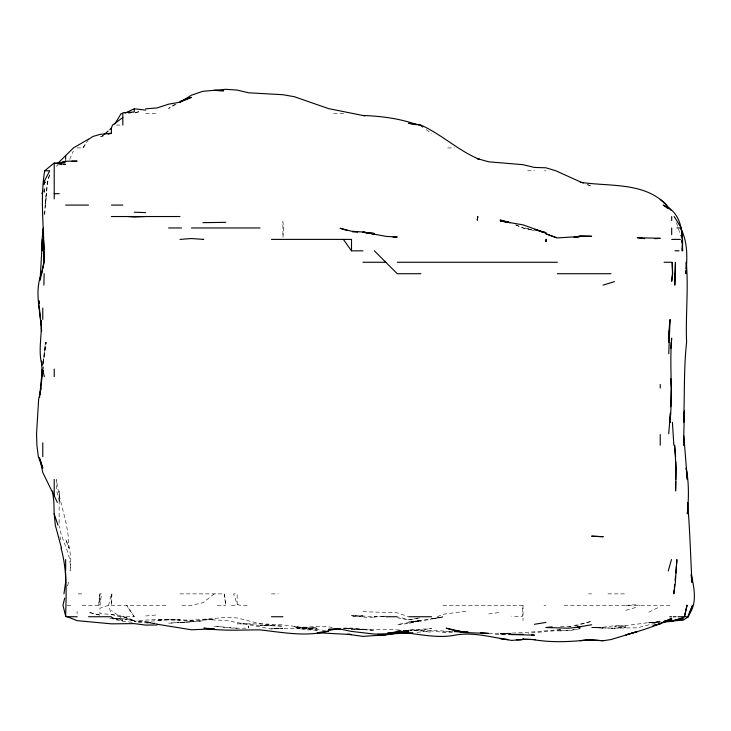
<?xml version="1.0" encoding="UTF-8"?>
<svg xmlns="http://www.w3.org/2000/svg" width="731" height="731" viewBox="0 0 731 731"><rect width="100%" height="100%" fill="white"/><g stroke="black" fill="none" stroke-linecap="round" stroke-linejoin="round"><path stroke-width="0.55" stroke-dasharray="3.65 2.74" d="M332.386 627.637C319.977 624.192 306.956 628.879 294.337 626.549L304.069 628.176C282.157 623.223 259.514 623.963 237.164 623.872L248.595 623.835L260.035 625.736L271.466 625.261L260.035 625.37L282.897 626.229L260.035 623.726L237.164 617.969L225.733 617.448L191.421 620.226L168.559 619.632L145.688 621.551L134.248 621.423C160.857 617.119 187.703 622.474 214.293 619.212L202.862 619.532L225.733 620.4L271.466 629.071L282.897 628.221L271.466 628.532L317.208 628.176L305.768 628.349L317.208 627.18M59.11 523.186L59.184 490.958L59.668 502.389L56.707 490.958L56.497 479.527C59.074 502.709 69.226 524.465 68.851 548.131L65.644 539.103L69.591 548.131L70.816 559.562L70.103 571.002C72.022 554.856 61.76 541.543 59.275 526.302M283.007 237.319L283.454 227.962L282.897 221.53L282.897 237.319M44.692 214.448L46.519 193.66L44.116 214.448M512.87 605.305L523.03 605.305L522.181 616.736L511.59 616.142M42.773 370.608L45.386 342.309L42.91 364.139L46.236 342.309L42.773 364.568M82.183 605.305L98.712 605.305L99.946 593.874L101.582 593.874L99.946 605.305L99.946 593.874M98.712 605.305L99.946 594.193L101.582 593.874M42.773 370.416L43.431 365.18M49.534 174.947L47.698 182.229L45.094 205.091L47.314 182.229L49.397 174.947M69.737 159.358L73.301 151.043M77.084 147.927L82.996 147.927L86.304 142.664M82.996 147.927L88.515 139.42M103.382 135.043L101.783 136.487L97.927 136.487M103.382 135.116L101.783 136.487L104.981 135.39M214.293 593.874L202.862 602.737L191.421 605.305L179.99 605.305M175.157 104.067L168.559 108.453L176.18 104.277M111.386 594.193L111.934 593.874L111.386 605.305L111.386 593.874L108.636 605.305L111.386 614.46L119.619 616.736L122.817 618.673L134.248 620.957C123.795 614.945 111.706 614.268 99.946 613.729L99.946 608.201L108.636 605.305L168.559 605.305M56.113 166.248L58.023 165.243M648.808 612.185L660.239 606.52M437.321 616.736L442.986 614.296L465.857 611.235M135.29 112.757L140.489 110.801M575.005 626.047L591.635 621.286L568.764 626.933M625.937 610.348L637.368 606.958M560.513 629.629L557.333 630.506L528.221 633.247M135.29 112.866L140.489 111.496M560.513 629.555C540.556 631.292 520.308 633.22 500.159 633.357L510.549 633.75M382.048 616.736L385.813 616.059L374.382 617.037L375.78 616.736C367.912 618.389 359.442 616.379 351.51 615.374L375.012 616.736M488.719 613.912L500.159 612.414M511.59 633.201L492.877 635.065M348.385 628.806L351.51 628.45L362.941 629.693L351.51 629.519C368.095 628.998 384.926 629.181 401.401 630.131M191.421 621.807L168.559 623.196L202.862 620.857L179.99 622.702M611.28 628.176L614.506 628.541L625.937 627.107L614.506 628.103L637.368 627.847L660.239 621.88L648.808 622.849L660.239 621.743C644.879 622.264 629.857 626.038 614.506 626.193L625.937 626.156L614.506 625.663L603.066 627.235L591.635 627.655L614.506 628.176M145.688 615.995L157.119 614.89M416.999 632.306L431.546 630.944L442.986 632.315L453.375 632.333M510.549 633.302L500.159 634.243L510.549 634.837M648.808 622.73L660.239 621.734M348.385 628.697L351.51 628.45L343.195 628.678M625.937 605.305L637.368 604.729L639.826 605.305M409.716 629.939L431.546 628.569L420.115 629.976L409.716 629.976M442.986 631.886L453.375 631.557M343.095 628.148L354.562 628.176L374.382 630.451L342.848 628.176L351.51 628.176M488.719 633.412L500.159 633.256L511.59 634.892M603.066 628.221L591.635 627.49L612.834 628.176M237.164 628.249L214.293 626.248L233.043 628.176L248.595 628.176L248.595 626.019L248.595 628.176M145.688 113.616L157.119 113.616M333.601 113.616L346.311 113.616M116.348 125.056L120.697 125.056M447.674 147.927L454.417 147.927M527.59 170.789L534.462 170.789M544.394 170.789L545.893 170.789M531.346 229.561L523.03 227.962L515.73 224.984M78.089 593.874L82.996 593.874M179.99 593.874L224.143 593.874L225.733 601.394L225.733 605.003L224.143 593.874M271.466 593.874L278.209 593.874M588.619 593.874L591.635 593.874M607.982 593.874L625.937 593.874M67.161 605.305L72.104 605.305M217.281 605.305L225.733 605.305M231.298 605.305L237.164 605.305L237.164 593.874L233.545 593.874L237.164 604.08L239.932 605.305L248.595 605.305M442.986 605.305L511.59 605.305M543.974 605.305L545.893 605.305M564.149 605.305L671.679 605.305M134.248 616.736L126.6 605.305L134.248 616.736L120.021 616.736L111.386 610.559M374.382 616.736L385.813 616.736M450.259 631.392C436.727 630.606 423.313 630.131 409.716 630.698L420.115 630.725L431.546 632.342M560.449 626.376L571.88 626.595M138.406 622.62L156.078 623.305M325.523 630.478L305.768 628.349M362.941 611.673L397.244 612.834L407.642 616.379M157.119 623.342L145.688 622.465L154.003 623.36M401.401 630.46L397.244 630.131L400.369 630.515M132.174 622.273L122.817 621.377L108.179 617.777M154.003 623.333L122.817 618.883L111.386 618.6L122.817 619.13L111.386 617.631L122.817 620.482L112.419 617.805M397.244 617.741L408.684 620.034L420.115 617.732L408.684 619.797L398.605 617.019M531.346 229.717L523.03 227.99L515.748 224.764M99.946 615.091L88.515 612.295L99.946 615.127M525.114 227.962L534.462 230.877M587.477 184.742L591.635 186.186L587.477 184.605M426.274 129.652L431.546 133.599M676.449 222.763L677.82 226.921M678.487 229.004L680.817 236.277M59.997 536.7L60.399 539.816M44.061 188.461L44.289 193.66L44.18 188.461M523.03 605.305L523.03 620.628M77.084 611.399L77.084 613.866M68.458 582.433L67.709 585.549L68.458 582.433M420.115 620.244L408.684 623.552L397.244 624.512C412.549 622.127 427.498 618.691 442.986 617.329L431.546 619.02L442.986 616.736L420.115 621.313L408.684 621.542L420.115 620.811L408.684 623.26L420.115 620.244M580.195 628.651L568.764 630.689L557.333 630.871L568.764 630.634L580.195 628.651M168.559 619.614L157.119 620.043L179.99 619.934L168.559 619.614M305.768 627.6L294.337 627.838L314.504 628.176L305.768 627.6M362.941 615.959L351.51 616.16L362.941 616.005M317.208 630.204L305.768 629.738L297.069 628.176L317.208 630.204M134.248 620.957L122.817 616.736L134.248 621.003"/><path stroke-width="1.1" d="M43.476 239.402L43.495 231.087M669.185 330.878L669.048 342.309L668.984 330.878L670.071 319.438L668.755 353.74M675.764 481.601L675.608 490.958L676.084 468.087L674.585 445.225L675.618 456.656M683.622 437.942L683.503 445.225L684.444 410.913L683.613 422.354C684.755 395.709 683.668 368.917 686.601 342.309C685.459 315.609 688.675 288.919 686.254 262.265L686.053 268.505M687.387 511.746L687.35 513.829C688.757 498.606 689.095 483.164 686.181 468.087L686.592 472.244M687.515 504.472L687.551 502.389C689.909 529.07 690.493 555.734 692.001 582.433L691.106 575.16M43.878 285.136L44.134 273.705M675.8 479.527L675.819 461.855M671.305 389.084L670.692 406.756M670.537 412.997L670.263 422.354L670.455 412.997L668.691 433.785M685.989 270.58L685.888 273.705C687.25 258.655 688.035 242.847 681.027 228.958M44.244 251.875L43.86 262.265L41.603 273.705L44.116 262.265L43.595 250.834L43.86 262.265C44.765 231.727 39.584 201.116 44.701 170.789L54.213 162.986L65.644 164.411L63.57 164.265M676.413 565.803L675.809 573.077M676.577 563.72L676.897 559.562L675.353 582.433L673.79 593.874L674.192 589.716M40.114 394.283L42.773 370.416L42.151 376.611L41.704 361.023L41.996 365.18C37.838 350.423 42.279 335.401 41.082 320.48L41.32 325.679M42.316 369.338L39.584 397.399M670.683 348.55L671.25 342.309M669.87 422.354C673.123 394.365 669.349 366.204 671.679 338.142L671.46 340.226M674.384 587.633L674.676 584.517M675.088 580.359L675.499 576.202M42.005 376.611L42.773 370.608M40.095 279.936L42.444 239.402L42.188 250.834L42.042 239.402L43.348 227.962M63.944 593.874L65.598 582.433M40.315 279.936L41.384 273.705C34.055 292.299 40.744 311.799 41.557 330.878L41.411 327.753M41.037 388.051L38.624 399.482L36.55 433.785L36.888 445.225L38.332 456.656L42.773 468.087L40.324 459.772M64.675 598.113L62.976 605.305L65.644 616.05L77.084 620.646L111.386 623.845L134.248 623.607L145.688 625.096L157.119 624.968M668.225 571.002L671.469 559.562M671.679 621.021L665.438 621.414L683.11 620.199L688.447 616.736L692.549 605.305L688.913 613.62M43.887 184.303L43.796 182.229L49.735 170.789L44.701 170.789M688.072 615.785C697.822 603.797 694.084 587.907 691.224 574.118M114.758 124.096L121.099 113.616L122.817 113.616L122.817 125.056M57.822 163.305L73.447 147.927L88.515 139.164M104.177 134.44L108.179 131.013M109.778 129.652L111.386 128.281M122.817 117.517L112.583 125.056L111.386 127.824L111.386 133.188L108.179 134.285M88.515 139.42L92.855 136.487L99.946 134.431L111.386 133.188M145.688 108.837L157.119 107.923L168.559 104.186L179.99 102.185L191.421 95.204L202.862 91.302L225.733 89.319L237.164 90.068L248.595 92.8L282.897 94.71L294.337 96.711L328.639 108.636L365.025 115.918M62.784 162.721L65.644 161.204L77.084 161.167L71.885 161.185M125.138 113.131L134.248 108.773L145.688 110.116M179.99 102.185L191.421 97.333L179.99 101.435M59.412 163.315L65.644 161.103M603.066 285.136L614.506 281.627M683.11 617.942L671.679 621.432L664.397 621.624L671.679 621.387L665.438 621.652M62.528 162.647L65.644 161.706L55.245 163.442M683.11 617.768L672.712 620.729L683.11 618.938M573.963 237.292L580.195 235.921L591.635 236.277L580.195 236.268L575.005 237.246M667.522 620.637L671.679 619.714L660.239 623.525L671.679 618.353C657.187 625.672 641.553 630.561 625.937 634.846L637.368 631.575L610.75 639.607L603.066 640.731L591.635 640.109L580.195 640.603L587.477 639.972M664.397 621.323L671.679 620.601L664.397 621.313L671.679 619.778L667.522 620.491M580.195 626.75L591.635 624.731M576.037 237.2L580.195 236.506L557.333 237.913L545.893 233.819L556.291 237.758M534.462 624.301L545.893 622.419M128.629 112.903L130.876 112.556M318.241 632.562L328.639 631.063C305.914 637.057 282.787 632.397 260.035 629.875C241.248 629.811 222.562 631.292 203.931 628.176L214.293 628.834L191.421 629.784L157.119 624.237M399.327 631.904L393.086 632.525M588.519 639.945C570.582 641.754 552.325 642.732 534.462 639.799M337.996 628.998L328.639 629.976L340.07 629.016L351.51 631.42L374.382 634.069L385.813 633.804L397.244 632.132L393.086 632.443M552.133 626.869L545.893 627.518L568.764 628.212L580.195 626.951L577.079 626.823M385.813 634.828L362.941 636.39L347.353 634.179M388.929 633.878L397.244 633.092L385.813 634.892L377.498 634.974L382.697 634.873M412.841 632.699L388.929 634.015M655.04 238.699L660.239 238.288L637.368 237.721L644.651 238.662M516.314 639.607L521.934 639.607L511.59 640.411L500.159 638.519L503.431 638.985M179.99 239.402L191.421 238.534L203.684 239.402L202.862 239.366M389.97 632.68L387.887 632.836L391.012 632.653M122.817 112.711L134.248 112.017L134.248 108.773M403.485 630.771L408.684 630.46L397.244 632.251C416.387 633.101 435.091 638.821 454.417 635.266C472.482 631.694 490.117 637.121 507.798 639.607L505.614 639.296M393.086 237.21L397.244 236.99L385.813 236.36L362.941 232.029L351.51 231.234L340.07 228.291L347.353 230.512M145.688 216.531L134.248 217.025L127.843 216.531M225.733 222.343L202.862 222.653M523.03 634.252L511.59 634.554L534.462 635.138L531.346 634.901M516.762 639.68L521.934 639.607M403.485 631.081L408.684 631.027L403.485 630.625M418.223 125.056L420.115 125.056M43.787 182.229L45.715 182.229M54.213 193.66L59.211 193.66M65.644 205.091L88.515 205.091M111.386 205.091L122.817 205.091M670.948 210.318L666.617 205.091C644.194 181.526 609.362 186.889 580.195 182.229M111.386 216.531L179.99 216.531M168.559 227.962L181.526 227.962M191.421 227.962L260.035 227.962M676.997 227.962L681.255 227.962L682.434 239.402L682.626 250.834L682.37 247.718M271.466 239.402L351.51 239.402L351.51 250.834L362.941 250.834M671.679 239.402L680.442 239.402M674.951 250.834L679.081 250.834M362.941 262.265L385.813 262.265M397.244 262.265L557.333 262.265M664.059 262.265L671.679 262.265M420.892 273.705L397.244 273.705L374.382 250.834M557.333 273.705L610.988 273.705M603.011 536.7L591.635 536.17L603.066 536.7M66.21 616.736L77.221 616.736M88.515 616.736L111.386 616.736M271.466 616.736L282.897 616.736M385.813 616.736L397.244 616.736M408.684 616.736L431.546 616.736M669.77 616.736L671.679 616.736M673.361 616.736L676.011 616.736M678.039 616.736L688.447 616.736M523.03 639.232L535.193 639.607L523.03 639.232L523.03 638.428M480.404 632.635L488.719 633.448L465.857 632.598L454.417 630.771L462.732 631.712L454.417 631.511L467.931 632.105M317.208 632.717L351.51 634.572L349.427 634.197M134.248 212.2L145.688 212.611M465.857 632.059L467.931 632.141M352.552 231.837L357.742 232.12M591.635 640.109L589.277 639.607L603.066 640.731M57.329 163.826L61.486 164.119M362.941 115.452C381.372 116.202 399.693 118.459 417.163 124.727M362.941 232.403L367.099 232.796M369.182 232.997L374.382 233.491L362.941 232.029L374.382 234.258M403.485 630.89L408.684 631.52L403.485 630.533M420.115 124.809L408.684 123.301L416.103 124.663M541.735 232.001L545.893 232.65L534.462 229.443L545.893 232.997L523.03 224.865L500.159 220.936L509.516 222.571M510.549 222.672L500.159 220.031L509.516 222.699M581.236 182.229L583.32 183.015M580.195 181.8L555.834 170.789L545.893 167.783L534.462 167.445L523.03 164.685L488.719 161.816L477.288 158.609L479.435 159.358C458.3 150.732 441.661 134.276 420.791 125.056M668.262 208.783L663.145 205.091C681.676 211.853 683.522 233.929 682.197 250.834L682.416 239.402L681.255 227.962L674.201 216.531M420.992 125.714L422.756 127.02M660.239 199.408L666.645 205.091M343.369 239.402L351.51 250.834M39.593 457.697L42.773 472.445L57.356 502.389M54.213 514.057L58.005 525.26M61.486 548.131L55.337 525.26L54.213 513.829M42.773 369.913L44.344 376.611M61.057 548.131C67.243 570.427 66.293 593.225 65.644 616.05M52.623 490.958L53.866 502.389L54.176 513.829M686.793 474.328L687.304 479.527L683.823 435.868M39.328 308.007L39.209 305.923L40.443 319.438M681.776 240.435L681.941 242.518M673.863 445.225L672.41 422.354M43.549 240.435L44.207 249.792M670.711 378.695L671.332 388.051M44.043 182.229L44.088 184.303M671.679 216.531L671.679 220.561M671.679 227.962L671.679 234.633M660.239 384.424L660.239 388.051M660.239 434.552L660.239 445.225M65.644 155.548L65.644 159.358M65.644 559.562L65.644 571.002M65.644 572.958L65.644 582.241M54.213 162.986L54.213 198.914M54.213 369.064L54.213 376.611M54.213 479.426L54.213 495.728M42.773 308.007L42.773 319.438M42.773 442.822L42.773 456.656M675.106 273.705L674.814 285.136L675.435 262.265L675.106 273.705M43.458 228.995L43.074 233.134L43.485 228.995M546.112 239.402L545.893 241.586L546.112 239.402M672.483 273.705L671.679 281.289L672.657 273.705L672.191 262.265L672.483 273.705M477.745 216.531L477.288 220.077L477.745 216.531M42.773 190.892L42.151 193.66L42.773 190.892M687.039 605.305L684.426 616.736L687.039 605.305M660.239 623.826L652.966 625.562L660.239 623.854M340.07 629.016L328.639 629.382L340.07 629.044M223.613 90.754L214.293 90.379L223.613 90.754M465.857 632.598L454.417 630.542L446.212 628.176L465.857 632.598M39.099 303.849L38.935 300.733L39.09 303.849"/></g></svg>
